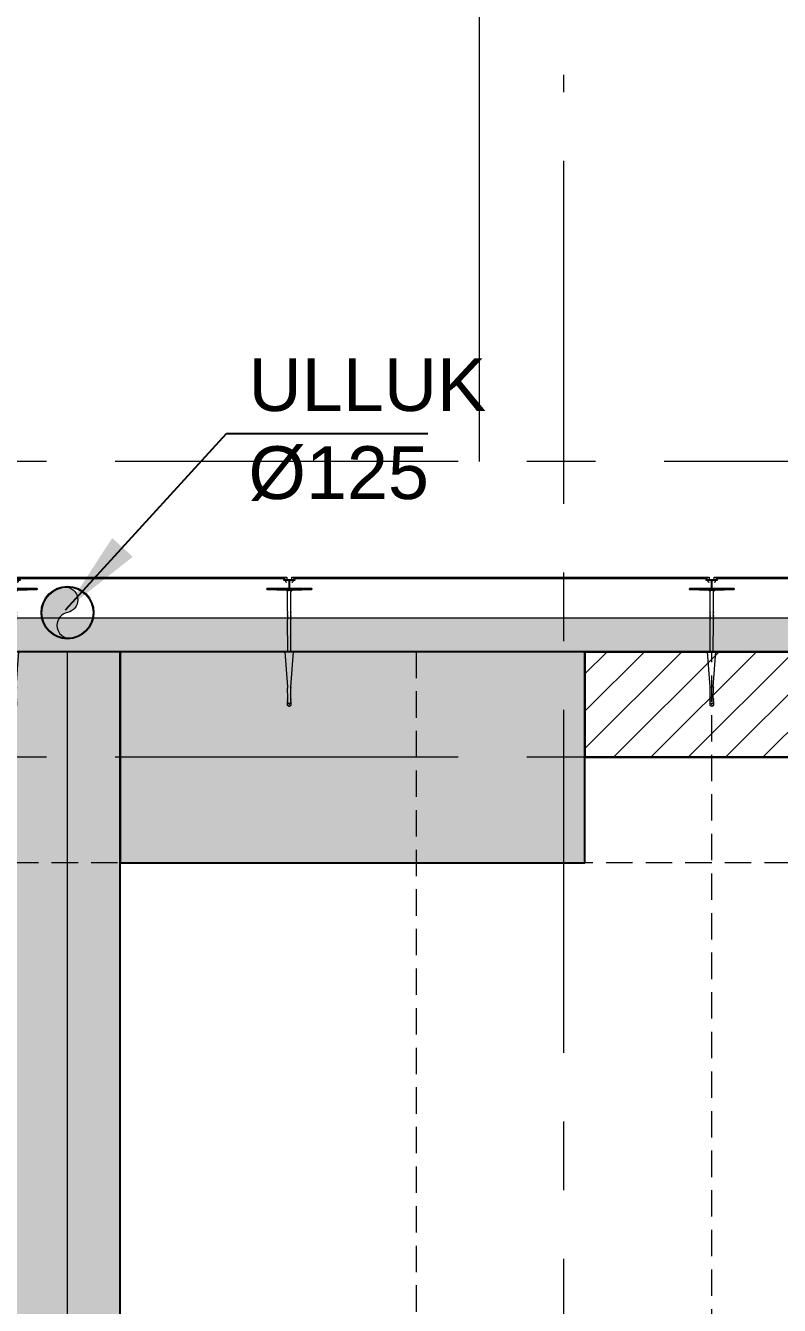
# Model space of a CAD drawing. Header units: centimetres. Extents: x 92587 to 105438, y -55119 to -48334.
# Drawn here: x 95851.7 to 96030.1, y -52212.1 to -51909.1 of the extents above; entities that cross this region are included whole.
import ezdxf

# ---------------------------------------------------------------- set-up
doc = ezdxf.new("R2010")
doc.units = ezdxf.units.CM
doc.header["$LTSCALE"] = 50
doc.header["$MEASUREMENT"] = 0
for name, pattern in [('23486-A01$0${ Chain Double-Dash }', [0]), ('AUSGEZOGEN', [0]), ('AXES', [2, 1.25, -0.25, 0.25, -0.25]), ('CACHE', [0.375, 0.25, -0.125]), ('CONTINU', [0]), ('CORNER', [20, 0, -20])]:
    doc.linetypes.add(name, pattern=pattern)
for name, color, linetype, lineweight in [('ACITOP', 214, 'Continuous', 18), ('BETON CACHE', 4, 'CACHE', 5), ('BETON SUP TRAME', 4, 'CACHE', 5), ('CONSOLE ISOL.', 214, 'Continuous', 15), ('ISOLATION', 252, 'Continuous', 0), ('MACONNERIE COUPE', 7, 'Continuous', 30), ('MACONNERIE HACHURE', 253, 'Continuous', 13), ('WD_Corner', 154, 'Continuous', 5), ('WD_Dowel', 154, 'Continuous', 5), ('WD_Text_Legende', 154, 'AUSGEZOGEN', 5)]:
    doc.layers.add(name, color=color, linetype=linetype, lineweight=lineweight)
for name, color, linetype in [('AXES', 10, 'AXES'), ('BETON COUPE', 3, 'CONTINU'), ('BETON TRAME', 252, 'Continuous'), ('BORD', 5, 'Continuous'), ('TEXTE', 7, 'Continuous')]:
    doc.layers.add(name, color=color, linetype=linetype)
doc.layers.add('HORS GEL', color=7, linetype='CACHE', lineweight=15, true_color=0x00661a)
doc.layers.add('WD_Assist1', color=6, linetype='CORNER', lineweight=0, plot=False)
doc.styles.add('RS_TEXT_1.50', font='arial.ttf', dxfattribs={"height": 12.5})
doc.dimstyles.new('ISO-25', dxfattribs={"dimtxt": 2.5, "dimasz": 2.5, "dimexe": 1.25, "dimexo": 0.625, "dimtad": 1, "dimtxsty": 'Standard', "dimcen": 2.5, "dimadec": 0, "dimazin": 0, "dimtfac": 1, "dimtmove": 0, "dimatfit": 3, "dimfxl": 1, "dimarcsym": 0})

# ---------------------------------------------------------------- blocks, each defined once
blk = doc.blocks.new('A$C1cd8c289')
at = {"layer": 'AXES', "lineweight": 5, "ltscale": 1.3}
for p, q in [((1270, -4150), (1270, -1058.41)), ((3195, -1150), (-1985, -1150)), ((3195, -1220), (-1985, -1220))]:
    blk.add_line(p, q, dxfattribs=at)
at = {"layer": 'HORS GEL', "linetype": '23486-A01$0${ Chain Double-Dash }', "ltscale": 1.2}
blk.add_line((1250, -1150), (1250, 1580), dxfattribs=at)
blk = doc.blocks.new('ankeri')
at = {"layer": 'WD_Assist1'}
for p, q in [((-2.32, 5.2), (-2.54, 0.59)), ((-2.22, 5.3), (-2.32, 5.2)), ((-2, 5.3), (-2.22, 5.3)), ((-2, -5.3), (-2, 5.3)), ((-29.75, 0.39), (-30, 0)), ((-30, 0), (-29.75, -0.39)), ((-2.76, 0.39), (-29.75, 0.39)), ((-2.54, 0.59), (-2.76, 0.39)), ((-29.75, -0.39), (-2.76, -0.39)), ((-2.76, -0.39), (-2.54, -0.59)), ((-2.54, -0.59), (-2.32, -5.2)), ((-2.32, -5.2), (-2.22, -5.3)), ((-2.22, -5.3), (-2, -5.3))]:
    blk.add_line(p, q, dxfattribs=at)
at = {"layer": 'WD_Corner', "lineweight": 5}
blk.add_lwpolyline([(-2, 0.1), (-1.85, 0.1, -1), (-1.75, 0.1), (-0.25, 0.1, 0.185242), (-0.1, 0.55), (-0.1, 0.72), (-0.15, 0.73), (-0.15, 0.74), (-0.1, 0.75), (-0.1, 0.85), (-0.3, 0.85), (-0.3, 0.8), (-0.32, 0.8), (-0.33, 0.85), (-0.38, 0.85), (-0.5, 0.73), (-0.47, 0.68), (-0.48, 0.68), (-0.53, 0.7), (-0.54, 0.69), (-0.51, 0.65), (-0.54, 0.62), (-0.61, 0.69), (-0.4, 0.9), (-0.1, 0.9), (-0.1, 1.4), (0, 1.4), (0.05, 1.2), (0, 1.2), (0.05, 1.1), (0, 1.1), (0.25, 1), (0, 1), (0, -1), (0.25, -1), (0, -1.1), (0.05, -1.1), (0, -1.2), (0.05, -1.2), (0, -1.4), (-0.1, -1.4), (-0.1, -0.9), (-0.4, -0.9), (-0.61, -0.69), (-0.54, -0.62), (-0.51, -0.65), (-0.54, -0.69), (-0.53, -0.7), (-0.48, -0.68), (-0.47, -0.68), (-0.5, -0.73), (-0.38, -0.85), (-0.33, -0.85), (-0.32, -0.8), (-0.3, -0.8), (-0.3, -0.85), (-0.1, -0.85), (-0.1, -0.75), (-0.15, -0.74), (-0.15, -0.73), (-0.1, -0.72), (-0.1, -0.55, 0.185242), (-0.25, -0.1), (-1.75, -0.1, -1), (-1.85, -0.1), (-2, -0.1)], format="xyb", close=True, dxfattribs=at)
at = {"layer": 'WD_Dowel'}
for p, q in [((-2.32, 5.2), (-2.54, 0.74)), ((-2, 5.3), (-2.22, 5.3)), ((-2.11, 5.3), (-2.11, -5.3)), ((-2, 5.3), (-2, -5.3)), ((-29.75, 0.39), (-30, 0)), ((-30, 0), (-29.75, -0.39)), ((-28.88, 0.39), (-29.75, 0.39)), ((-29.47, 0.05), (-29.25, 0.09)), ((-29.47, 0.05), (-29.47, -0.05)), ((-29.25, 0.29), (-29.04, 0.37)), ((-29.25, 0.29), (-29.25, -0.29)), ((-28.88, 0.39), (-29.04, 0.34)), ((-29.04, 0.34), (-29.04, 0.37)), ((-28.82, 0.39), (-28.88, 0.39)), ((-28.82, 0.39), (-28.82, 0.34)), ((-28.82, 0.34), (-28.66, 0.39)), ((-28.61, 0.39), (-28.66, 0.39)), ((-28.61, 0.39), (-28.66, 0.39)), ((-28.61, 0.39), (-28.61, 0.34)), ((-28.61, 0.34), (-28.44, 0.39)), ((-28.39, 0.39), (-28.44, 0.39)), ((-28.39, 0.39), (-28.39, 0.34)), ((-28.39, 0.34), (-28.23, 0.39)), ((-28.17, 0.39), (-28.23, 0.39)), ((-28.17, 0.39), (-28.17, 0.34)), ((-28.17, 0.34), (-28.01, 0.39)), ((-27.96, 0.39), (-28.01, 0.39)), ((-27.96, 0.39), (-27.96, 0.34)), ((-27.96, 0.34), (-25.61, 0.39)), ((-25.56, 0.39), (-25.61, 0.39)), ((-25.56, 0.39), (-25.56, 0.34)), ((-25.56, 0.34), (-25.4, 0.39)), ((-25.34, 0.39), (-25.4, 0.39)), ((-25.34, 0.34), (-17.05, 0.99)), ((-25.34, 0.39), (-25.34, 0.34)), ((-17, 0.99), (-17.05, 0.99)), ((-17, 0.99), (-17, 0.34)), ((-17, 0.34), (-9.36, 0.39)), ((-9.3, 0.39), (-9.36, 0.39)), ((-9.3, 0.39), (-9.3, 0.34)), ((-9.3, 0.34), (-9.14, 0.39)), ((-9.09, 0.39), (-9.14, 0.39)), ((-9.09, 0.39), (-9.09, 0.34)), ((-9.09, 0.34), (-8.93, 0.39)), ((-8.87, 0.39), (-8.93, 0.39)), ((-8.87, 0.39), (-8.87, 0.34)), ((-8.87, 0.34), (-8.71, 0.39)), ((-8.66, 0.39), (-8.71, 0.39)), ((-8.66, 0.39), (-8.66, 0.34)), ((-8.66, 0.34), (-8.5, 0.39)), ((-8.44, 0.39), (-8.5, 0.39)), ((-8.44, 0.39), (-8.44, 0.34)), ((-8.44, 0.34), (-8.28, 0.39)), ((-8.23, 0.39), (-8.28, 0.39)), ((-8.23, 0.39), (-8.23, 0.34)), ((-8.23, 0.34), (-8.06, 0.39)), ((-8.01, 0.39), (-8.06, 0.39)), ((-8.01, 0.39), (-8.01, 0.34)), ((-8.01, 0.34), (-7.85, 0.39)), ((-7.79, 0.39), (-7.85, 0.39)), ((-7.79, 0.39), (-7.79, 0.34)), ((-7.79, 0.34), (-7.63, 0.39)), ((-7.58, 0.39), (-7.63, 0.39)), ((-7.58, 0.39), (-7.58, 0.34)), ((-7.58, 0.34), (-7.42, 0.39)), ((-7.42, 0.39), (-2.76, 0.39)), ((-2.54, 0.74), (-2.54, -0.74)), ((-2.54, 0.74), (-2.11, 0.74)), ((-2.11, 0.1), (-2.54, 0.1)), ((-2.11, 2.94), (-2.32, 2.94)), ((-2.32, 2.94), (-2.32, 0.74)), ((-2.32, 0.1), (-2.32, 0.74)), ((-29.75, -0.39), (-28.88, -0.39)), ((-29.25, -0.1), (-29.47, -0.05)), ((-29.25, -0.29), (-29.04, -0.37)), ((-29.04, -0.37), (-29.04, -0.34)), ((-29.04, -0.34), (-28.88, -0.39)), ((-28.82, -0.39), (-28.88, -0.39)), ((-28.82, -0.39), (-28.82, -0.34)), ((-28.82, -0.34), (-28.66, -0.39)), ((-28.61, -0.39), (-28.66, -0.39)), ((-28.61, -0.39), (-28.61, -0.34)), ((-28.61, -0.34), (-28.44, -0.39)), ((-28.39, -0.39), (-28.44, -0.39)), ((-28.39, -0.39), (-28.39, -0.34)), ((-28.39, -0.34), (-28.23, -0.39)), ((-28.17, -0.39), (-28.23, -0.39)), ((-28.17, -0.39), (-28.17, -0.34)), ((-28.17, -0.34), (-28.01, -0.39)), ((-27.96, -0.39), (-28.01, -0.39)), ((-27.96, -0.39), (-27.96, -0.34)), ((-27.96, -0.34), (-25.61, -0.39)), ((-25.56, -0.39), (-25.61, -0.39)), ((-25.56, -0.39), (-25.56, -0.34)), ((-25.56, -0.34), (-25.4, -0.39)), ((-25.34, -0.39), (-25.4, -0.39)), ((-25.34, -0.39), (-25.34, -0.34)), ((-25.34, -0.34), (-17.05, -0.99)), ((-17, -0.99), (-17.05, -0.99)), ((-17, -0.99), (-17, -0.34)), ((-17, -0.34), (-9.36, -0.39)), ((-9.3, -0.39), (-9.36, -0.39)), ((-9.3, -0.39), (-9.3, -0.34)), ((-9.3, -0.34), (-9.14, -0.39)), ((-9.09, -0.39), (-9.14, -0.39)), ((-9.09, -0.39), (-9.09, -0.34)), ((-9.09, -0.34), (-8.93, -0.39)), ((-8.87, -0.39), (-8.93, -0.39)), ((-8.87, -0.39), (-8.87, -0.34)), ((-8.87, -0.34), (-8.71, -0.39)), ((-8.66, -0.39), (-8.71, -0.39)), ((-8.66, -0.39), (-8.66, -0.34)), ((-8.66, -0.34), (-8.5, -0.39)), ((-8.44, -0.39), (-8.5, -0.39)), ((-8.44, -0.39), (-8.44, -0.34)), ((-8.44, -0.34), (-8.28, -0.39)), ((-8.23, -0.39), (-8.28, -0.39)), ((-8.23, -0.39), (-8.23, -0.34)), ((-8.23, -0.34), (-8.06, -0.39)), ((-8.01, -0.39), (-8.06, -0.39)), ((-8.01, -0.39), (-8.01, -0.34)), ((-8.01, -0.34), (-7.85, -0.39)), ((-7.79, -0.39), (-7.85, -0.39)), ((-7.79, -0.39), (-7.79, -0.34)), ((-7.79, -0.34), (-7.63, -0.39)), ((-7.58, -0.39), (-7.63, -0.39)), ((-7.58, -0.39), (-7.58, -0.34)), ((-7.58, -0.34), (-7.42, -0.39)), ((-7.42, -0.39), (-2.76, -0.39)), ((-2.11, -0.1), (-2.54, -0.1)), ((-2.54, -0.74), (-2.11, -0.74)), ((-2.54, -0.74), (-2.32, -5.2)), ((-2.32, -0.74), (-2.32, -0.1)), ((-2.22, -2.94), (-2.32, -0.74)), ((-2.11, -2.94), (-2.22, -2.94)), ((-2, -5.3), (-2.22, -5.3))]:
    blk.add_line(p, q, dxfattribs=at)
for centre, major_axis, start_param, end_param in [((-2.22, 5.2), (0.108, 0), 1.570796, 3.141593), ((-2.76, 0.59), (0.216, 0), -1.570795, 0), ((-2.76, -0.59), (-0.216, 0), 3.141593, 4.712389), ((-2.22, -5.2), (0.108, 0), 3.141593, 4.712389)]:
    blk.add_ellipse(centre, major_axis=major_axis, ratio=0.909091, start_param=start_param, end_param=end_param, dxfattribs=at)
blk = doc.blocks.new('A$C2225a440')
at = {"layer": 'ACITOP', "ltscale": 0.5, "true_color": 0x2776bb, "transparency": 33554559}
h = blk.add_hatch(color=152, dxfattribs=at)
h.dxf.hatch_style = 1
h.paths.add_polyline_path([(0, 6.05, 0.414214), (-6.05, 0, 0.414214), (0, -6.05, -0.823148), (0, 0, 0.810651)])
at = {"layer": 'ACITOP', "ltscale": 0.5}
blk.add_lwpolyline([(0, 6.05, -0.810651), (0, 0, 0.823148), (0, -6.05)], format="xyb", dxfattribs=at)
for radius in [6.25, 6.05]:
    blk.add_circle((0, 0), radius, dxfattribs=at)

msp = doc.modelspace()

# ---------------------------------------------------------------- hatches: boundary and pattern name
at = {"layer": 'BETON TRAME', "transparency": 33554559}
h = msp.add_hatch(color=256, dxfattribs=at)
h.dxf.hatch_style = 1
h.paths.add_polyline_path([(95944.11, -52797.36), (95979.11, -52797.36), (95979.11, -53447.36), (95944.11, -53447.36), (95944.11, -53272.36), (95484.11, -53272.36), (95484.11, -53447.36), (95449.11, -53447.36), (95449.11, -52797.36), (95484.11, -52797.36), (95484.11, -53232.36), (95694.11, -53232.36), (95694.11, -52902.36), (95734.11, -52902.36), (95734.11, -53232.36), (95944.11, -53232.36)])
h.paths.add_polyline_path([(96814.11, -54122.36), (96814.11, -54072.36), (96679.11, -54072.36), (96679.11, -54122.36)])
h.paths.add_polyline_path([(96079.11, -54122.36), (96079.11, -54072.36), (95944.11, -54072.36), (95944.11, -54122.36)])
h.paths.add_polyline_path([(95484.11, -54122.36), (95484.11, -54072.36), (95349.11, -54072.36), (95349.11, -54122.36)])
h.paths.add_polyline_path([(94749.11, -54122.36), (94749.11, -54072.36), (94614.11, -54072.36), (94614.11, -54122.36)])
h.paths.add_polyline_path([(94749.11, -53447.36), (94749.11, -53397.36), (94614.11, -53397.36), (94614.11, -53447.36)])
h.paths.add_polyline_path([(96814.11, -53447.36), (96814.11, -53397.36), (96679.11, -53397.36), (96679.11, -53447.36)])
h.paths.add_polyline_path([(96814.11, -52847.36), (96814.11, -52797.36), (96679.11, -52797.36), (96679.11, -52847.36)])
h.paths.add_polyline_path([(94749.11, -52847.36), (94749.11, -52797.36), (94614.11, -52797.36), (94614.11, -52847.36)])
h.paths.add_polyline_path([(94749.11, -52107.36), (94749.11, -52057.36), (94614.11, -52057.36), (94614.11, -52107.36)])
h.paths.add_polyline_path([(96679.11, -52057.36), (96679.11, -52107.36), (96814.11, -52107.36), (96814.11, -52057.36)])
h.paths.add_polyline_path([(95984.11, -52107.36), (95984.11, -52057.36), (95874.11, -52057.36), (95874.11, -52107.36)])
h.paths.add_polyline_path([(95554.11, -52107.36), (95554.11, -52057.36), (95444.11, -52057.36), (95444.11, -52107.36)])
h.paths.add_polyline_path([(95579.11, -52057.36), (95554.11, -52057.36), (95554.11, -52562.36), (95579.11, -52562.36)])
h.paths.add_polyline_path([(95874.11, -52057.36), (95849.11, -52057.36), (95849.11, -52562.36), (95874.11, -52562.36)])
at = {"layer": 'ISOLATION', "transparency": 33554687}
h = msp.add_hatch(dxfattribs=at)
h.set_pattern_fill('INSUL', color=256, scale=10, angle=45)
h.set_pattern_definition([(45, (95325.019, -52616.9036), (-2.65165, 2.65165), []), (45, (95324.1353, -52616.0197), (-2.65165, 2.65165), [1.25, -1.25]), (45, (95323.2514, -52615.136), (-2.65165, 2.65165), [1.25, -1.25])])
h.paths.add_polyline_path([(95829.11, -52049.36), (96164.11, -52049.36), (96164.11, -52057.36), (95829.11, -52057.36)])
at = {"layer": 'MACONNERIE HACHURE'}
h = msp.add_hatch(dxfattribs=at)
h.set_pattern_fill('ANSI31', color=256, scale=50, style=0)
h.set_pattern_definition([(45, (845.911, 6550.742), (-4.41941738, 4.41941738), [])])
h.paths.add_polyline_path([(96464.11, -53567.36), (96464.11, -53736.36), (96392.11, -53736.36), (96392.11, -53757.36), (96414.11, -53757.36), (96414.11, -53762.36), (96234.11, -53762.36), (96234.11, -53750.36), (96284.11, -53750.36), (96284.11, -53577.36), (96306.11, -53577.36), (96306.11, -53589.36), (96296.11, -53589.36), (96296.11, -53750.36), (96387.11, -53750.36), (96387.11, -53731.36), (96444.11, -53731.36), (96444.11, -53589.36), (96388.11, -53589.36), (96388.11, -53577.36), (96452.11, -53577.36), (96452.11, -53567.36)])
h.paths.add_polyline_path([(95894.28, -52902.36), (95944.11, -52902.36), (95944.11, -52942.36), (95894.28, -52942.36)])
h.paths.add_polyline_path([(95734.11, -52902.36), (95774.11, -52902.36), (95774.11, -52942.36), (95734.11, -52942.36)])
h.paths.add_polyline_path([(95874.11, -52547.36), (95964.11, -52547.36), (95964.11, -52607.36), (96117.11, -52607.36), (96117.11, -52547.36), (96129.11, -52547.36), (96129.11, -52667.36), (96109.11, -52667.36), (96109.11, -52632.36), (95944.11, -52632.36), (95944.11, -52583.36), (95874.11, -52583.36), (95874.11, -52632.36), (95839.11, -52632.36), (95839.11, -52612.36), (95849.11, -52612.36), (95849.11, -52562.36), (95874.11, -52562.36), (95874.11, -52578.36), (95944.11, -52578.36), (95944.11, -52552.36), (95874.11, -52552.36)])
h.paths.add_polyline_path([(96444.11, -54162.36), (96344.11, -54162.36), (96344.11, -54187.36), (96444.11, -54187.36)])
h.paths.add_polyline_path([(96679.11, -52154.25), (96704.11, -52154.25), (96704.11, -52107.36), (96679.11, -52107.36)])
h.paths.add_polyline_path([(96679.11, -54052.36), (96704.11, -54052.36), (96704.11, -54072.36), (96679.11, -54072.36)])
h.paths.add_polyline_path([(95996.61, -52902.36), (95979.11, -52902.36), (95979.11, -52922.36), (95996.61, -52922.36)])
h.paths.add_polyline_path([(96319.11, -52789.36), (96329.11, -52789.36), (96329.11, -52777.36), (96289.11, -52777.36), (96289.11, -52789.36), (96299.11, -52789.36), (96299.11, -53107.36), (96129.11, -53107.36), (96129.11, -52789.36), (96207.12, -52789.36), (96207.12, -52777.36), (96129.11, -52777.36), (96129.11, -52767.36), (96109.11, -52767.36), (96109.11, -52902.36), (96096.61, -52902.36), (96096.61, -52922.36), (96109.11, -52922.36), (96109.11, -53137.36), (96130.11, -53137.36), (96130.11, -53467.36), (96228.12, -53467.36), (96228.12, -53455.36), (96150.11, -53455.36), (96150.11, -53137.36), (96320.11, -53137.36), (96320.11, -53455.36), (96310.11, -53455.36), (96310.11, -53467.36), (96350.11, -53467.36), (96350.11, -53455.36), (96340.11, -53455.36), (96340.11, -53137.36), (96679.11, -53137.36), (96679.11, -53182.36), (96704.11, -53182.36), (96704.11, -53132.36), (96814.11, -53132.36), (96814.11, -53112.36), (96704.11, -53112.36), (96704.11, -53062.36), (96679.11, -53062.36), (96679.11, -53107.36), (96319.11, -53107.36)])
h.paths.add_polyline_path([(96487.11, -53762.36), (96487.11, -53742.36), (96789.11, -53742.36), (96789.11, -53677.36), (96814.11, -53677.36), (96814.11, -53767.36), (96704.11, -53767.36), (96704.11, -53782.36), (96679.11, -53782.36), (96679.11, -53762.36)])
h.paths.add_polyline_path([(96044.11, -53859.36), (96019.11, -53859.36), (96019.11, -53581.36), (95967.11, -53581.36), (95967.11, -53559.36), (95979.11, -53559.36), (95979.11, -53569.36), (96104.11, -53569.36), (96104.11, -53581.36), (96044.11, -53581.36)])
h.paths.add_polyline_path([(96019.11, -53932.36), (96019.11, -53952.36), (95969.11, -53952.36), (95969.11, -54072.36), (95944.11, -54072.36), (95944.11, -53957.36), (95926.61, -53957.36), (95926.61, -53932.36)])
h.paths.add_polyline_path([(96679.11, -54122.36), (96679.11, -54162.36), (96624.11, -54162.36), (96624.11, -54187.36), (96704.11, -54187.36), (96704.11, -54122.36)])
h.paths.add_polyline_path([(96104.11, -54162.36), (96164.11, -54162.36), (96164.11, -54187.36), (96079.11, -54187.36), (96079.11, -54122.36), (96079.11, -54122.36), (96079.11, -54072.36), (96104.11, -54072.36)])
h.paths.add_polyline_path([(96679.11, -52482.36), (96679.11, -52424.25), (96704.11, -52424.25), (96704.11, -52477.36), (96814.11, -52477.36), (96814.11, -52567.36), (96789.11, -52567.36), (96789.11, -52502.36), (96456.11, -52502.36), (96456.11, -52675.36), (96444.11, -52675.36), (96444.11, -52667.36), (96388.11, -52667.36), (96388.11, -52655.36), (96444.11, -52655.36), (96444.11, -52507.36), (96296.11, -52507.36), (96296.11, -52655.36), (96306.11, -52655.36), (96306.11, -52667.36), (96284.11, -52667.36), (96284.11, -52494.36), (96234.24, -52494.36), (96234.24, -52482.36)])
h.paths.add_polyline_path([(96444.11, -52809.36), (96444.11, -52789.36), (96421.11, -52789.36), (96421.11, -52777.36), (96444.11, -52777.36), (96444.11, -52767.36), (96456.11, -52767.36), (96456.11, -52797.36), (96679.11, -52797.36), (96679.11, -52809.36)], flags=17)
h.paths.add_polyline_path([(96464.11, -53447.36), (96679.11, -53447.36), (96679.11, -53435.36), (96452.11, -53435.36), (96452.11, -53455.36), (96442.11, -53455.36), (96442.11, -53467.36), (96452.11, -53467.36), (96452.11, -53475.36), (96464.11, -53475.36)])
h.paths.add_polyline_path([(95879.11, -53447.36), (95879.11, -53459.36), (95967.11, -53459.36), (95967.11, -53467.36), (95979.11, -53467.36), (95979.11, -53447.36)])
h.paths.add_polyline_path([(96789.11, -52797.36), (96814.11, -52797.36), (96814.11, -52747.36), (96789.11, -52747.36)])
h.paths.add_polyline_path([(96789.11, -53447.36), (96814.11, -53447.36), (96814.11, -53497.36), (96789.11, -53497.36)])
h.paths.add_polyline_path([(96679.11, -52847.36), (96704.11, -52847.36), (96704.11, -52902.25), (96679.11, -52902.25)], flags=17)
h.paths.add_polyline_path([(96679.11, -53397.36), (96704.11, -53397.36), (96704.11, -53342.47), (96679.11, -53342.47)], flags=17)
h.paths.add_polyline_path([(95533.94, -52902.36), (95484.11, -52902.36), (95484.11, -52942.36), (95533.94, -52942.36)])
h.paths.add_polyline_path([(95694.11, -52902.36), (95654.11, -52902.36), (95654.11, -52942.36), (95694.11, -52942.36)])
h.paths.add_polyline_path([(95849.11, -52082.36), (95829.11, -52082.36), (95829.11, -52057.36), (95849.11, -52057.36)])
h.paths.add_polyline_path([(96164.11, -52082.36), (96164.11, -52057.36), (95984.11, -52057.36), (95984.11, -52082.36)])
h.paths.add_polyline_path([(95554.11, -52547.36), (95464.11, -52547.36), (95464.11, -52607.36), (95311.11, -52607.36), (95311.11, -52547.36), (95299.11, -52547.36), (95299.11, -52667.36), (95319.11, -52667.36), (95319.11, -52632.36), (95484.11, -52632.36), (95484.11, -52583.36), (95554.11, -52583.36), (95554.11, -52632.36), (95739.11, -52632.36), (95739.11, -52612.36), (95579.11, -52612.36), (95579.11, -52562.36), (95554.11, -52562.36), (95554.11, -52578.36), (95484.11, -52578.36), (95484.11, -52552.36), (95554.11, -52552.36)])
h.paths.add_polyline_path([(94984.11, -54162.36), (95084.11, -54162.36), (95084.11, -54187.36), (94984.11, -54187.36)])
h.paths.add_polyline_path([(94749.11, -52154.25), (94724.11, -52154.25), (94724.11, -52107.36), (94749.11, -52107.36)])
h.paths.add_polyline_path([(94749.11, -54052.36), (94724.11, -54052.36), (94724.11, -54072.36), (94749.11, -54072.36)])
h.paths.add_polyline_path([(95431.61, -52902.36), (95449.11, -52902.36), (95449.11, -52922.36), (95431.61, -52922.36)])
h.paths.add_polyline_path([(95729.11, -53932.36), (95746.61, -53932.36), (95746.61, -53957.36), (95729.11, -53957.36), (95729.11, -54122.36), (95699.11, -54122.36), (95699.11, -53957.36), (95681.5, -53957.36), (95681.5, -53932.36), (95699.11, -53932.36), (95699.11, -53459.36), (95631.11, -53459.36), (95631.11, -53447.36), (95699.11, -53447.36), (95699.11, -53272.36), (95729.11, -53272.36), (95729.11, -53447.36), (95797.11, -53447.36), (95797.11, -53459.36), (95729.11, -53459.36)])
h.paths.add_polyline_path([(95109.11, -52789.36), (95099.11, -52789.36), (95099.11, -52777.36), (95139.11, -52777.36), (95139.11, -52789.36), (95129.11, -52789.36), (95129.11, -53107.36), (95299.11, -53107.36), (95299.11, -52789.36), (95221.1, -52789.36), (95221.1, -52777.36), (95299.11, -52777.36), (95299.11, -52767.36), (95319.11, -52767.36), (95319.11, -52902.36), (95331.61, -52902.36), (95331.61, -52922.36), (95319.11, -52922.36), (95319.11, -53137.36), (95298.11, -53137.36), (95298.11, -53467.36), (95200.1, -53467.36), (95200.1, -53455.36), (95278.11, -53455.36), (95278.11, -53137.36), (95108.11, -53137.36), (95108.11, -53455.36), (95118.11, -53455.36), (95118.11, -53467.36), (95078.11, -53467.36), (95078.11, -53455.36), (95088.11, -53455.36), (95088.11, -53137.36), (94749.11, -53137.36), (94749.11, -53182.36), (94724.11, -53182.36), (94724.11, -53132.36), (94614.11, -53132.36), (94614.11, -53112.36), (94724.11, -53112.36), (94724.11, -53062.36), (94749.11, -53062.36), (94749.11, -53107.36), (95109.11, -53107.36)])
h.paths.add_polyline_path([(94964.11, -53736.36), (95036.11, -53736.36), (95036.11, -53757.36), (95014.11, -53757.36), (95014.11, -53762.36), (95194.11, -53762.36), (95194.11, -53750.36), (95144.11, -53750.36), (95144.11, -53577.36), (95122.11, -53577.36), (95122.11, -53589.36), (95132.11, -53589.36), (95132.11, -53750.36), (95041.11, -53750.36), (95041.11, -53731.36), (94984.11, -53731.36), (94984.11, -53589.36), (95040.11, -53589.36), (95040.11, -53577.36), (94976.11, -53577.36), (94976.11, -53567.36), (94964.11, -53567.36)])
h.paths.add_polyline_path([(94941.11, -53762.36), (94941.11, -53742.36), (94639.11, -53742.36), (94639.11, -53677.36), (94614.11, -53677.36), (94614.11, -53767.36), (94724.11, -53767.36), (94724.11, -53782.36), (94749.11, -53782.36), (94749.11, -53762.36)])
h.paths.add_polyline_path([(95384.11, -53859.36), (95409.11, -53859.36), (95409.11, -53581.36), (95461.11, -53581.36), (95461.11, -53559.36), (95449.11, -53559.36), (95449.11, -53569.36), (95324.11, -53569.36), (95324.11, -53581.36), (95384.11, -53581.36)])
h.paths.add_polyline_path([(95409.11, -53932.36), (95409.11, -53952.36), (95459.11, -53952.36), (95459.11, -54072.36), (95484.11, -54072.36), (95484.11, -53957.36), (95501.61, -53957.36), (95501.61, -53932.36)])
h.paths.add_polyline_path([(94749.11, -54122.36), (94749.11, -54162.36), (94804.11, -54162.36), (94804.11, -54187.36), (94724.11, -54187.36), (94724.11, -54122.36)])
h.paths.add_polyline_path([(95324.11, -54162.36), (95264.11, -54162.36), (95264.11, -54187.36), (95349.11, -54187.36), (95349.11, -54122.36), (95349.11, -54122.36), (95349.11, -54072.36), (95324.11, -54072.36)])
h.paths.add_polyline_path([(96679.11, -52082.36), (96624.11, -52082.36), (96624.11, -52057.36), (96679.11, -52057.36)])
h.paths.add_polyline_path([(96444.11, -52082.36), (96444.11, -52057.36), (96344.11, -52057.36), (96344.11, -52082.36)])
h.paths.add_polyline_path([(95729.11, -52082.36), (95579.11, -52082.36), (95579.11, -52057.36), (95729.11, -52057.36)])
h.paths.add_polyline_path([(95444.11, -52082.36), (94749.11, -52082.36), (94749.11, -52057.36), (95444.11, -52057.36)])
h.paths.add_polyline_path([(94749.11, -52482.36), (94749.11, -52424.25), (94724.11, -52424.25), (94724.11, -52477.36), (94614.11, -52477.36), (94614.11, -52567.36), (94639.11, -52567.36), (94639.11, -52502.36), (94972.11, -52502.36), (94972.11, -52675.36), (94984.11, -52675.36), (94984.11, -52667.36), (95040.11, -52667.36), (95040.11, -52655.36), (94984.11, -52655.36), (94984.11, -52507.36), (95132.11, -52507.36), (95132.11, -52655.36), (95122.11, -52655.36), (95122.11, -52667.36), (95144.11, -52667.36), (95144.11, -52494.36), (95193.98, -52494.36), (95193.98, -52482.36)])
h.paths.add_polyline_path([(94984.11, -52809.36), (94984.11, -52789.36), (95007.11, -52789.36), (95007.11, -52777.36), (94984.11, -52777.36), (94984.11, -52767.36), (94972.11, -52767.36), (94972.11, -52797.36), (94749.11, -52797.36), (94749.11, -52809.36)], flags=17)
h.paths.add_polyline_path([(94964.11, -53447.36), (94749.11, -53447.36), (94749.11, -53435.36), (94976.11, -53435.36), (94976.11, -53455.36), (94986.11, -53455.36), (94986.11, -53467.36), (94976.11, -53467.36), (94976.11, -53475.36), (94964.11, -53475.36)])
h.paths.add_polyline_path([(95549.11, -53447.36), (95549.11, -53459.36), (95461.11, -53459.36), (95461.11, -53467.36), (95449.11, -53467.36), (95449.11, -53447.36)])
h.paths.add_polyline_path([(94639.11, -52797.36), (94614.11, -52797.36), (94614.11, -52747.36), (94639.11, -52747.36)])
h.paths.add_polyline_path([(94639.11, -53447.36), (94614.11, -53447.36), (94614.11, -53497.36), (94639.11, -53497.36)])
h.paths.add_polyline_path([(94749.11, -52847.36), (94724.11, -52847.36), (94724.11, -52902.25), (94749.11, -52902.25)], flags=17)
h.paths.add_polyline_path([(94749.11, -53397.36), (94724.11, -53397.36), (94724.11, -53342.47), (94749.11, -53342.47)], flags=17)

# ---------------------------------------------------------------- linework, layer by layer
at = {"layer": 'BETON CACHE', "lineweight": 5, "ltscale": 0.5}
for points in [[(94614.11, -54122.36), (96814.11, -54122.36), (96814.11, -52057.36), (94614.11, -52057.36)], [(94664.11, -54072.36), (96764.11, -54072.36), (96764.11, -52107.36), (94664.11, -52107.36)]]:
    msp.add_lwpolyline(points, close=True, dxfattribs=at)
at = {"layer": 'BETON COUPE'}
for points in [[(95874.11, -52057.36), (95849.11, -52057.36), (95849.11, -52562.36), (95874.11, -52562.36)], [(95984.11, -52107.36), (95984.11, -52057.36), (95874.11, -52057.36), (95874.11, -52107.36)]]:
    msp.add_lwpolyline(points, close=True, dxfattribs=at)
at = {"layer": 'BETON SUP TRAME', "lineweight": 5, "ltscale": 0.5}
msp.add_lwpolyline([(95944.11, -54122.36), (96014.11, -54122.36), (96014.11, -52057.36), (95944.11, -52057.36)], close=True, dxfattribs=at)
at = {"layer": 'BORD', "lineweight": 5, "ltscale": 0.5}
msp.add_lwpolyline([(96914.11, -54057.36), (96914.11, -53782.36), (96814.11, -53782.36), (96814.11, -52462.36), (96914.11, -52462.36), (96914.11, -52122.36), (96814.11, -52122.36), (96814.11, -52057.36), (94614.11, -52057.36), (94614.11, -52122.36), (94514.11, -52122.36), (94514.11, -52462.36), (94614.11, -52462.36), (94614.11, -53782.36), (94514.11, -53782.36), (94514.11, -54057.36)], dxfattribs=at)
at = {"layer": 'CONSOLE ISOL.'}
for points in [[(95449.11, -53272.36), (95979.11, -53272.36), (95979.11, -52902.36), (96109.11, -52902.36), (96109.11, -52632.36), (95944.11, -52632.36), (95944.11, -52552.36), (95874.11, -52552.36), (95874.11, -52057.36), (95554.11, -52057.36), (95554.11, -52552.36), (95484.11, -52552.36), (95484.11, -52632.36), (95319.11, -52632.36), (95319.11, -52902.36), (95449.11, -52902.36)], [(96119.11, -52902.36), (96109.11, -52902.36), (96109.11, -52632.36), (95944.11, -52632.36), (95944.11, -52552.36), (95861.61, -52552.36), (95861.61, -52057.36), (96814.11, -52057.36), (96814.11, -52122.36), (96914.11, -52122.36), (96914.11, -52462.36), (96814.11, -52462.36), (96814.11, -53122.36), (96119.11, -53122.36)]]:
    msp.add_lwpolyline(points, close=True, dxfattribs=at)
at = {"layer": 'ISOLATION', "lineweight": 5, "ltscale": 0.5}
msp.add_lwpolyline([(95829.11, -52049.36), (96164.11, -52049.36), (96164.11, -52057.36), (95829.11, -52057.36)], close=True, dxfattribs=at)
at = {"layer": 'MACONNERIE COUPE'}
msp.add_lwpolyline([(96164.11, -52082.36), (96164.11, -52057.36), (95984.11, -52057.36), (95984.11, -52082.36)], close=True, dxfattribs=at)
at = {"layer": 'WD_Corner', "lineweight": 5, "ltscale": 0.5}
for points in [[(95827.01, -52064.36), (95826.61, -52064.36), (95826.61, -52039.71), (95913.51, -52039.71), (95913.51, -52040.36), (95913.11, -52040.36), (95913.11, -52040.11), (95827.01, -52040.11)], [(95915.11, -52040.36), (95914.71, -52040.36), (95914.71, -52039.71), (96013.51, -52039.71), (96013.51, -52040.36), (96013.11, -52040.36), (96013.11, -52040.11), (95915.11, -52040.11)], [(96015.11, -52040.36), (96014.71, -52040.36), (96014.71, -52039.71), (96113.51, -52039.71), (96113.51, -52040.36), (96113.11, -52040.36), (96113.11, -52040.11), (96015.11, -52040.11)]]:
    msp.add_lwpolyline(points, close=True, dxfattribs=at)

# ---------------------------------------------------------------- block references
at = {"layer": 'ACITOP', "ltscale": 0.5}
msp.add_blockref('A$C2225a440', (95861.61, -52048.11), dxfattribs=at)
at = {"layer": 'MACONNERIE COUPE', "lineweight": 5, "ltscale": 0.5}
msp.add_blockref('A$C1cd8c289', (94709.11, -50862.36), dxfattribs=at)
at = {"layer": 'WD_Text_Legende', "xscale": -1, "rotation": 270}
for p in [(95849.11, -52040.36), (95914.11, -52040.36), (96014.11, -52040.36)]:
    msp.add_blockref('ankeri', p, dxfattribs=at)

# ---------------------------------------------------------------- texts
at = {"layer": 'TEXTE', "insert": (95904.46, -51987.88), "char_height": 12.5, "width": 4.547473508864641e-13, "attachment_point": 1, "style": 'RS_TEXT_1.50'}
msp.add_mtext('ULLUK\\P%%C125', dxfattribs=at)

# ---------------------------------------------------------------- leaders
at = {"layer": 'TEXTE', "color": 1, "linetype": 'ByBlock', "lineweight": 13}
msp.add_leader([(95861.16, -52047.45), (95899.21, -52005.68), (95946.92, -52005.68)], dimstyle='ISO-25', override={"dimasz": 20, "dimtad": 0}, dxfattribs=at)

doc.saveas('drawing.dxf')
